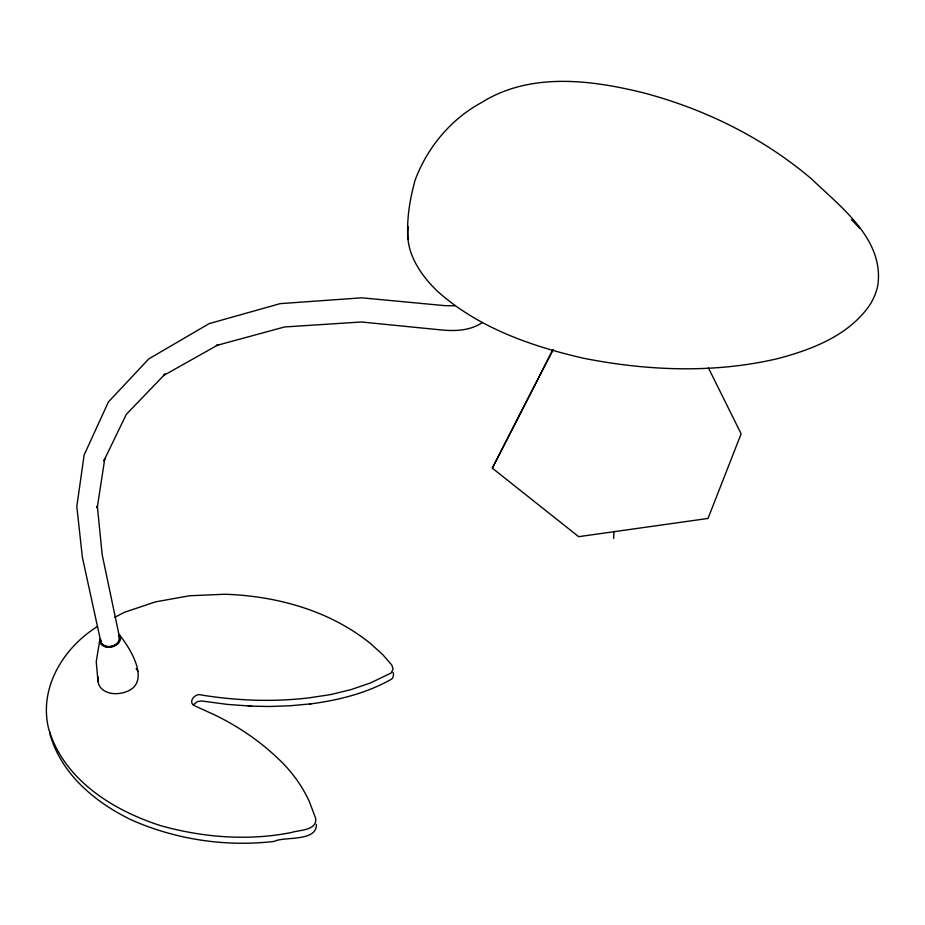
<?xml version="1.0" encoding="UTF-8"?>
<svg xmlns="http://www.w3.org/2000/svg" width="925" height="925" viewBox="0 0 925 925"><rect width="100%" height="100%" fill="white"/><g stroke="black" fill="none" stroke-linecap="round" stroke-linejoin="round"><path stroke-width="1.39" d="M613.657 538.431L613.957 531.239M100.733 639.591L101.368 643.072A9.759 7.076 -13 0 0 102.34 644.309C107.878 649.408 120.215 645.604 119.533 637.36L102.166 554.607L97.333 505.871L97.206 507.964L104.768 458.835L103.785 460.951L126.309 414.388L165.228 373.908L163.505 375.55L218.346 344.713L216.358 345.522L284.542 326.976L361.317 321.981L441.202 329.936C455.401 331.277 470.27 330.745 482.457 322.49M408.272 226.625C404.641 251.357 419.881 274.101 436.762 290.6C477.381 327.473 530.673 346.089 583.282 358.183C647.338 370.89 714.424 373.619 778.318 358.472C812.358 349.407 848.41 335.544 869.396 305.585A143.838 87.355 3.4 0 0 877.767 285.617C884.589 239.448 840.663 206.957 811.341 178.756C763.183 137.952 705.694 109.508 644.875 93.205C591.815 79.885 530.383 71.849 481.578 102.536C450.903 119.071 427.269 147.514 415.128 180.121C409.787 199.291 406.561 219.144 407.913 239.089M708.388 367.826L741.133 433.825L708.018 518.451L578.657 536.673L492.32 468.154L552.861 349.708M492.32 468.154L552.988 349.951M193.313 704.838L197.326 701.624L201.534 700.965L227.758 704.445L251.612 706.145M97.46 626.503C63.282 647.766 38.457 688.131 48.724 729.12C63.952 779.925 113.104 810.485 161.077 825.782C203.327 837.53 248.201 841.079 291.398 832.512C298.567 829.968 317.356 830.777 315.656 818.313L309.355 801.617A201.257 161.066 -17.6 0 0 277.697 758.211A327.947 262.457 -23.1 0 0 215.271 715.21L195.302 706.053C186.746 702.838 195.071 692.339 201.766 695.068C237.112 700.745 273.176 702.098 308.765 697.889L330.861 694.548L351.095 689.587L370.486 682.951L391.217 672.961L393.079 668.925L391.842 665.11L383.008 654.912L370.647 643.673C329.751 610.558 276.818 595.966 224.867 594.243L189.44 595.769L155.492 601.874L124.274 612.338L114.781 617.357M309.47 703.983L310.962 703.844C338.897 700.167 367.052 693.079 391.657 679.077C393.356 677.343 394.062 674.626 392.986 672.371M310.962 703.844L290.068 705.763L269.106 706.503L248.27 706.064M107.67 647.257C114.318 648.402 124.355 641.175 118.909 634.307C132.206 650.31 154.371 688.212 119.452 693.426A20.801 15.378 -13.4 0 1 101.149 688.2A20.963 15.494 -13.4 0 1 98.015 681.447L96.246 661.664L99.923 639.071A10.557 7.654 -13 0 0 102.872 645.8L107.67 647.257L104.999 646.76M454.938 305.793L445.006 305.666L361.848 297.815L280.148 303.643L209.119 323.634L148.798 358.888L108.422 401.924L84.14 454.95L76.81 506.495L82.383 557.347L100.802 641.696M851.439 219.56L859.845 228.452M136.148 668.648L137.998 671.469M118.643 635.406C122.805 643.083 110.665 649.119 104.352 645.673A9.666 7.007 -13 0 1 101.079 642.551L100.721 641.326M119.105 636.122L119.568 637.452M316.373 824.337C317.159 842.132 283.709 836.246 274.112 841.415C225.688 847.08 175.843 839.588 131.257 819.874C95.437 802.438 61.813 774.699 50.274 735.155L49.973 732.091M98.015 681.447A20.628 15.251 -13.4 0 1 98.316 677.158"/></g></svg>
